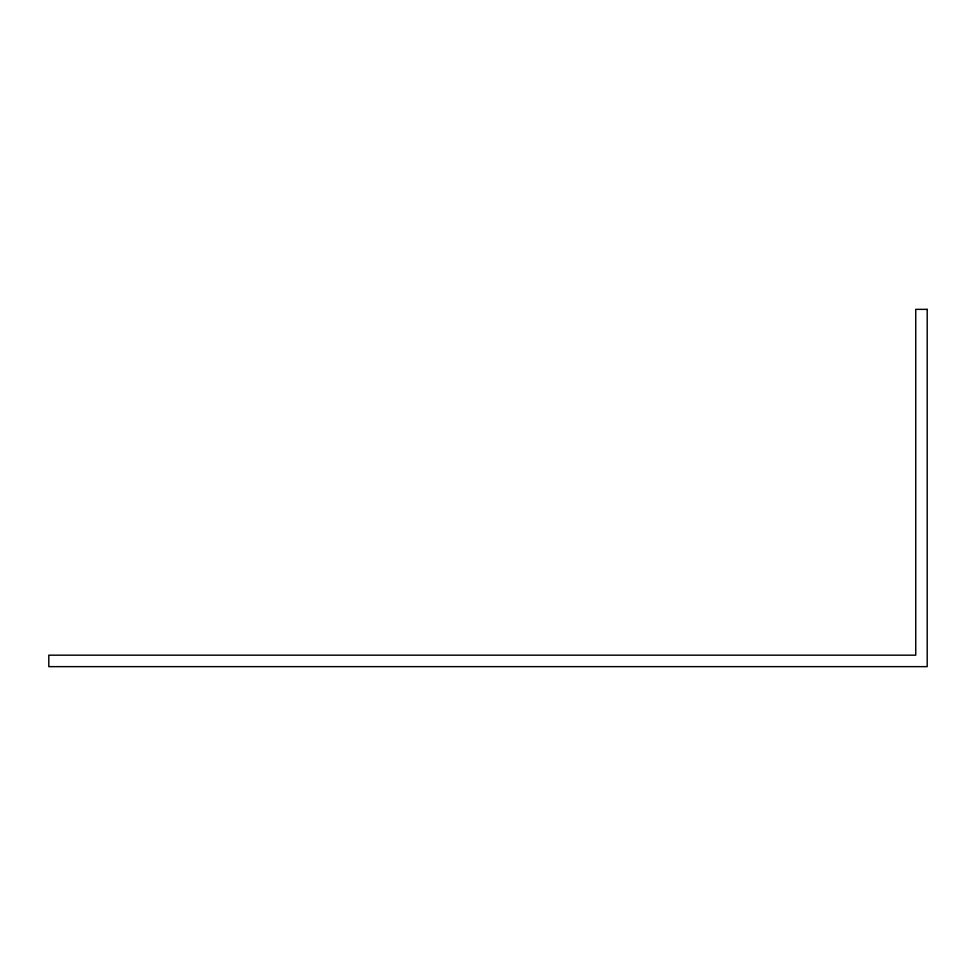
<?xml version="1.0" encoding="UTF-8"?>
<svg xmlns="http://www.w3.org/2000/svg" width="976" height="976" viewBox="0 0 976 976"><rect width="100%" height="100%" fill="white"/><g stroke="black" fill="none" stroke-linecap="round" stroke-linejoin="round"><path stroke-width="1.46" d="M927.2 309.355L915.744 309.355L915.744 655.177L48.8 655.177L48.8 666.645L927.2 666.645L927.2 309.355"/></g></svg>
